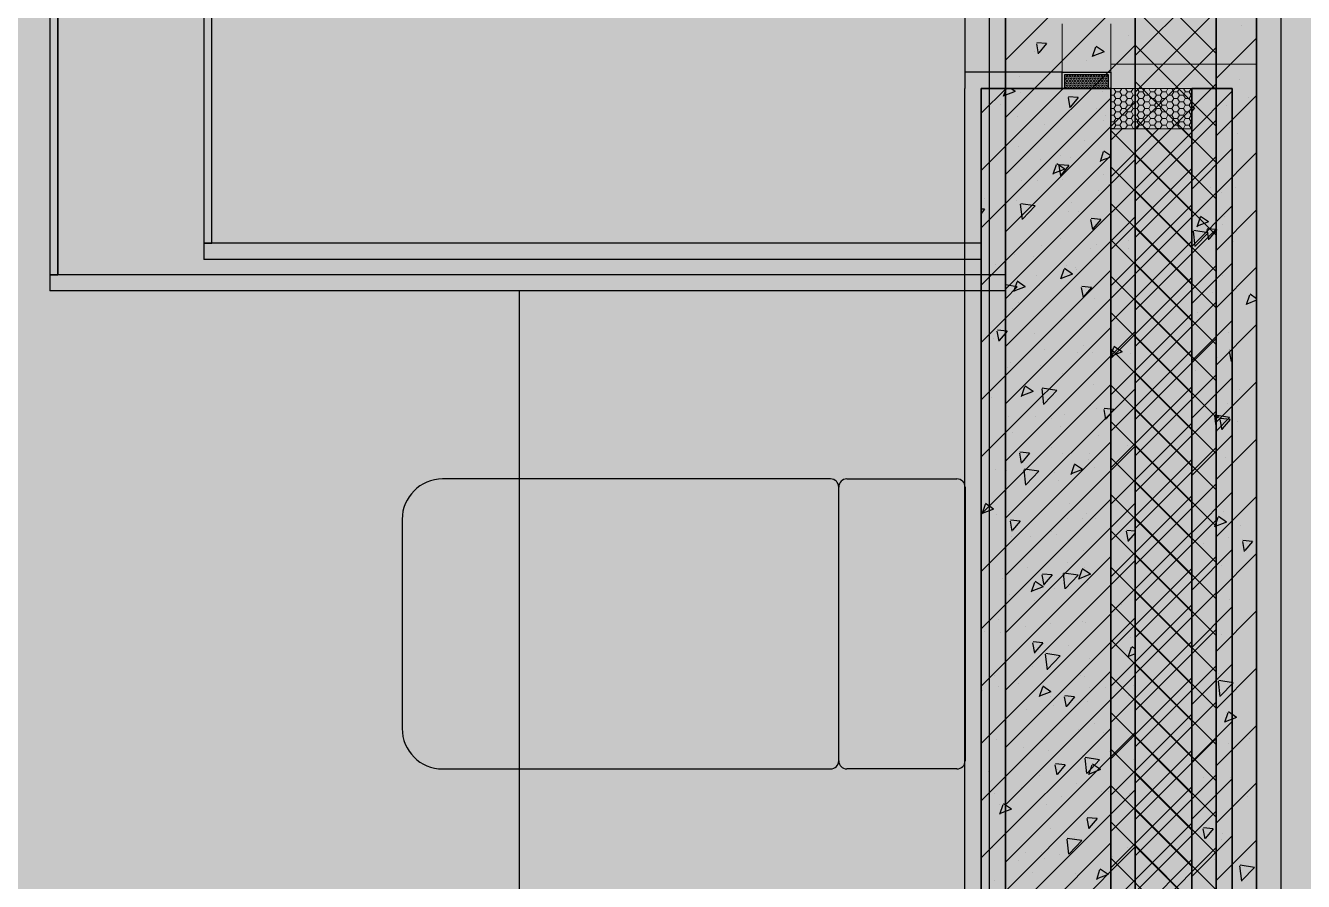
# Model space of a CAD drawing. Header units: inches. Extents: x 143994 to 247866, y 243815 to 272761.
# Drawn here: x 178016 to 179593, y 253877 to 254934 of the extents above; entities that cross this region are included whole.
import ezdxf

# ---------------------------------------------------------------- set-up
doc = ezdxf.new("R2010")
doc.units = ezdxf.units.IN
doc.header["$LTSCALE"] = 1000
doc.header["$MEASUREMENT"] = 0
doc.layers.get('DEFPOINTS').update_dxf_attribs({"color": 62})
for name, color, linetype in [('0-建筑1F', 127, 'Continuous'), ('0-建筑2F', 127, 'Continuous'), ('A-S-face(建筑粉刷线)', 136, 'Continuous'), ('A-Wall-Patn', 255, 'Continuous'), ('PUB_HATCH', 8, 'Continuous'), ('厨卫', 44, 'Continuous')]:
    doc.layers.add(name, color=color, linetype=linetype)
for name, color, linetype, lineweight in [('A-M-Stone', 11, 'Continuous', 15), ('A-Wall', 254, 'Continuous', 35), ('MQ-HZ幕墙绘制', 6, 'Continuous', 13), ('W-保温层', 8, 'Continuous', 13)]:
    doc.layers.add(name, color=color, linetype=linetype, lineweight=lineweight)

# ---------------------------------------------------------------- blocks, each defined once
blk = doc.blocks.new('144')
at = {"layer": 'MQ-HZ幕墙绘制'}
h = blk.add_hatch(dxfattribs=at)
h.set_pattern_fill('HEX', color=127, angle=-90, style=0)
h.set_pattern_definition([(270, (1020.9525, 145.3926), (1.649778, -3e-16), [0.9525, -1.905]), (30, (1020.9525, 145.3926), (-0.824889, 1.4287496586), [0.9525, -1.905]), (330, (1020.9525, 144.4401), (0.824889, 1.4287496586), [0.9525, -1.905])])
h.paths.add_polyline_path([(660313.9, -385330.3), (660259.9, -385330.3), (660259.9, -385313.3), (660313.9, -385313.3)])
h = blk.add_hatch(dxfattribs=at)
h.set_pattern_fill('HONEY', color=127, scale=3)
h.set_pattern_definition([(0, (2375.541, 380841.3842), (7.14375, 4.124445), [4.7625, -9.525]), (120, (2375.541, 380841.3842), (-7.143749147, 4.124446478), [4.7625, -9.525]), (60, (2375.541, 380841.3842), (8.53e-07, 8.248891478), [-9.525, 4.7625])])
h.paths.add_polyline_path([(660316.9, -385330.3), (660416.9, -385330.3), (660416.9, -385380.3), (660316.9, -385380.3)])
at = {"layer": 'A-M-Stone', "color": 127}
for p, q in [((660316.9, -385300.3), (660496.9, -385300.3)), ((660496.9, -385300.3), (660496.9, -385330.3)), ((660496.9, -385330.3), (660496.9, -389225.3))]:
    blk.add_line(p, q, dxfattribs=at)
at = {"layer": 'A-S-face(建筑粉刷线)', "color": 127}
blk.add_line((660136.9, -386440.3), (660136.9, -385330.3), dxfattribs=at)
blk.add_lwpolyline([(660256.9, -385310.3), (660136.9, -385310.3), (660136.9, -385330.3)], dxfattribs=at)
at = {"layer": 'A-Wall', "color": 127}
for p, q in [((660316.9, -385330.3), (660156.9, -385330.3)), ((660156.9, -385330.3), (660156.9, -390150.3)), ((660316.9, -390310.3), (660316.9, -385330.3)), ((660466.9, -385330.3), (660416.9, -385330.3)), ((660416.9, -385330.3), (660416.9, -390410.3)), ((660466.9, -390460.3), (660466.9, -385330.3))]:
    blk.add_line(p, q, dxfattribs=at)
at = {"layer": 'MQ-HZ幕墙绘制', "color": 127}
for p, q in [((660256.9, -385310.3), (660256.9, -385250.3)), ((660316.9, -385250.3), (660316.9, -385310.3)), ((660316.9, -385310.3), (660256.9, -385310.3))]:
    blk.add_line(p, q, dxfattribs=at)
at = {"layer": 'MQ-HZ幕墙绘制', "color": 127, "lineweight": -3}
blk.add_lwpolyline([(660256.9, -385310.3), (660316.9, -385310.3), (660316.9, -385327.3), (660316.9, -385327.3), (660316.9, -385330.3), (660313.9, -385330.3), (660313.9, -385313.3), (660259.9, -385313.3), (660259.9, -385330.3), (660256.9, -385330.3), (660256.9, -385327.3), (660256.9, -385327.3), (660256.9, -385310.3, -0.000051)], format="xyb", dxfattribs=at)
at = {"layer": 'MQ-HZ幕墙绘制', "color": 127}
blk.add_lwpolyline([(660316.9, -385330.3), (660416.9, -385330.3), (660416.9, -385380.3), (660316.9, -385380.3)], close=True, dxfattribs=at)
at = {"layer": 'PUB_HATCH', "color": 127}
for p, q in [((660136.9, -384750.3), (660136.9, -385310.3)), ((660496.9, -384760.3), (660496.9, -385300.3))]:
    blk.add_line(p, q, dxfattribs=at)
at = {"layer": 'PUB_HATCH', "color": 127, "linetype": 'Continuous'}
for p, q in [((660258.3, -385330.3), (660156.9, -385431.7)), ((660187.6, -385330.3), (660156.9, -385360.9)), ((660187.6, -385330.3), (660184.2, -385340.2)), ((660198.9, -385333.9), (660184.9, -385339.2)), ((660198.9, -385333.9), (660193.6, -385330.3)), ((660205.5, -385335.6), (660205.5, -385335.6)), ((660306.9, -385333.9), (660306.9, -385333.9)), ((660466.9, -385333.8), (660416.9, -385383.8)), ((660316.9, -385342.4), (660156.9, -385502.4)), ((660180.6, -385350.5), (660180.6, -385350.5)), ((660264.2, -385341.5), (660266.5, -385354)), ((660276.8, -385341.5), (660264.9, -385340.5)), ((660276.8, -385341.5), (660267.2, -385353)), ((660201.4, -385364.7), (660201.4, -385364.7)), ((660420.3, -385354.1), (660416.9, -385353.8)), ((660420.3, -385354.1), (660416.9, -385358.1)), ((660308.1, -385369.2), (660308.1, -385369.2)), ((660283.9, -385394), (660283.9, -385394)), ((660304, -385389.4), (660304, -385389.4)), ((660316.9, -385413.1), (660156.9, -385573.1)), ((660167.3, -385414), (660167.3, -385414)), ((660203, -385402.2), (660203, -385402.2)), ((660254.3, -385412.8), (660254.3, -385412.8)), ((660307.7, -385408.7), (660303.6, -385420.8)), ((660316.9, -385414.9), (660304.3, -385419.8)), ((660316.9, -385413.5), (660308.4, -385407.7)), ((660466.9, -385404.5), (660416.9, -385454.5)), ((660226.2, -385444), (660226.2, -385444)), ((660301.6, -385455.9), (660301.6, -385455.9)), ((660439.7, -385453.1), (660439.7, -385453.1)), ((660453.8, -385458.5), (660453.8, -385458.5)), ((660161.6, -385466.4), (660161.6, -385466.4)), ((660200.6, -385468.7), (660200.6, -385468.7)), ((660205.1, -385473.2), (660207.3, -385492.2)), ((660223.6, -385475.3), (660205.8, -385472.5)), ((660223.6, -385475.3), (660208, -385491.5)), ((660268.4, -385470.9), (660268.4, -385470.9)), ((660466.9, -385475.2), (660416.9, -385525.2)), ((660161.1, -385479.4), (660156.9, -385479.1)), ((660161.1, -385479.4), (660156.9, -385484.5)), ((660316.9, -385483.8), (660156.9, -385643.8)), ((660201.7, -385491.7), (660201.7, -385491.7)), ((660243.7, -385484), (660243.7, -385484)), ((660277.5, -385481.7), (660277.5, -385481.7)), ((660292, -385492), (660294.3, -385504.5)), ((660304.6, -385492), (660292.6, -385490.9)), ((660304.6, -385492), (660294.9, -385503.5)), ((660427.1, -385489.2), (660423, -385501.3)), ((660437.7, -385494.9), (660427.7, -385488.2)), ((660418.6, -385506.3), (660420.8, -385525.3)), ((660437, -385508.4), (660419.3, -385505.6)), ((660437, -385508.4), (660421.5, -385524.6)), ((660437.7, -385494.9), (660423.7, -385500.3)), ((660435.4, -385504.5), (660437.7, -385517)), ((660448, -385504.5), (660436.1, -385503.5)), ((660448, -385504.5), (660438.4, -385516)), ((660299.2, -385522.5), (660299.2, -385522.5)), ((660198.2, -385535.3), (660198.2, -385535.3)), ((660291.6, -385527.9), (660291.6, -385527.9)), ((660316.9, -385554.5), (660156.9, -385714.5)), ((660175, -385548), (660175, -385548)), ((660259, -385553.7), (660255, -385565.8)), ((660269.6, -385559.4), (660259.7, -385552.7)), ((660274.9, -385554), (660274.9, -385554)), ((660466.9, -385545.9), (660416.9, -385595.9)), ((660224.8, -385560.6), (660224.8, -385560.6)), ((660229.4, -385573.1), (660229.4, -385573.1)), ((660269.6, -385559.4), (660255.6, -385564.8)), ((660296.8, -385589.1), (660296.8, -385589.1)), ((660442.9, -385582.1), (660442.9, -385582.1)), ((660195.7, -385601.9), (660195.7, -385601.9)), ((660466.9, -385616.6), (660416.9, -385666.6)), ((660424.3, -385606.3), (660424.3, -385606.3)), ((660316.9, -385625.2), (660156.9, -385785.2)), ((660176.3, -385629.8), (660178.6, -385642.4)), ((660188.9, -385629.9), (660176.9, -385628.8)), ((660188.9, -385629.9), (660179.2, -385641.4)), ((660222.3, -385632.9), (660222.3, -385632.9)), ((660172.2, -385639.5), (660172.2, -385639.5)), ((660283.3, -385647.3), (660283.3, -385647.3)), ((660166.7, -385667.3), (660166.7, -385667.3)), ((660254.2, -385652.4), (660254.2, -385652.4)), ((660294.3, -385655.7), (660294.3, -385655.7)), ((660463.2, -385654.9), (660465.5, -385667.5)), ((660466.9, -385654.2), (660463.8, -385653.9)), ((660466.9, -385665.5), (660466.1, -385666.5)), ((660189.6, -385674.8), (660189.6, -385674.8)), ((660193.3, -385668.5), (660193.3, -385668.5)), ((660296.4, -385679.3), (660296.4, -385679.3)), ((660421.8, -385678.6), (660421.8, -385678.6)), ((660316.9, -385695.9), (660156.9, -385855.9)), ((660210.4, -385698.7), (660206.3, -385710.8)), ((660221, -385704.4), (660211, -385697.7)), ((660296, -385695.1), (660296, -385695.1)), ((660466.9, -385687.3), (660416.9, -385737.3)), ((660169.7, -385711.8), (660169.7, -385711.8)), ((660221, -385704.4), (660207, -385709.8)), ((660231.6, -385701.2), (660233.8, -385720.2)), ((660250.1, -385703.2), (660232.3, -385700.4)), ((660250.1, -385703.2), (660234.5, -385719.4)), ((660291.9, -385722.2), (660291.9, -385722.2)), ((660190.9, -385735.1), (660190.9, -385735.1)), ((660243.1, -385737.3), (660243.1, -385737.3)), ((660445.1, -385734.3), (660447.3, -385753.3)), ((660463.6, -385736.3), (660445.8, -385733.5)), ((660463.6, -385736.3), (660448, -385752.5)), ((660466.9, -385758.1), (660416.9, -385808.1)), ((660316.9, -385766.6), (660156.9, -385926.6)), ((660243.4, -385774), (660243.4, -385774)), ((660204, -385780.3), (660206.3, -385792.8)), ((660216.6, -385780.3), (660204.7, -385779.3)), ((660216.6, -385780.3), (660207, -385791.8)), ((660257.4, -385781.5), (660257.4, -385781.5)), ((660289.5, -385788.8), (660289.5, -385788.8)), ((660291, -385781.2), (660291, -385781.2)), ((660174.4, -385801.2), (660174.4, -385801.2)), ((660188.4, -385801.6), (660188.4, -385801.6)), ((660442.9, -385819.7), (660442.9, -385819.7)), ((660316.9, -385837.3), (660156.9, -385997.3)), ((660316.6, -385836.3), (660316.6, -385836.3)), ((660466.9, -385828.8), (660416.9, -385878.8)), ((660161.7, -385843.8), (660157.6, -385855.9)), ((660172.3, -385849.5), (660158.3, -385854.9)), ((660172.3, -385849.5), (660162.4, -385842.8)), ((660175.5, -385856.3), (660175.5, -385856.3)), ((660190.8, -385852.9), (660190.8, -385852.9)), ((660266.5, -385842.9), (660266.5, -385842.9)), ((660287, -385855.4), (660287, -385855.4)), ((660186, -385868.2), (660186, -385868.2)), ((660282.2, -385860.8), (660282.2, -385860.8)), ((660449.1, -385859.8), (660445.1, -385871.9)), ((660459.7, -385865.5), (660445.7, -385870.9)), ((660459.7, -385865.5), (660449.8, -385858.8)), ((660217.6, -385883.1), (660217.6, -385883.1)), ((660466, -385888.6), (660466, -385888.6)), ((660282.7, -385900.5), (660282.7, -385900.5)), ((660466.9, -385899.5), (660416.9, -385949.5)), ((660431.2, -385892.2), (660431.2, -385892.2)), ((660316.9, -385908.1), (660156.9, -386068.1)), ((660264, -385915.2), (660264, -385915.2)), ((660166.1, -385920.6), (660166.1, -385920.6)), ((660183.6, -385934.8), (660183.6, -385934.8)), ((660213.9, -385921.8), (660213.9, -385921.8)), ((660231.8, -385930.7), (660234.1, -385943.3)), ((660244.4, -385930.8), (660232.4, -385929.7)), ((660244.4, -385930.8), (660234.7, -385942.2)), ((660258.1, -385929.1), (660260.3, -385948.1)), ((660276.6, -385931.1), (660258.8, -385928.4)), ((660276.6, -385931.1), (660261, -385947.4)), ((660281.1, -385924.3), (660277, -385936.4)), ((660291.7, -385930), (660277.7, -385935.4)), ((660291.7, -385930), (660281.7, -385923.3)), ((660284.6, -385922), (660284.6, -385922)), ((660463.5, -385960.9), (660463.5, -385960.9)), ((660316.9, -385978.8), (660156.9, -386138.8)), ((660466.9, -385970.2), (660416.9, -386020.2)), ((660178.7, -385985.3), (660178.7, -385985.3)), ((660211.3, -385994.1), (660211.3, -385994.1)), ((660242.5, -385990.5), (660242.5, -385990.5)), ((660282.2, -385988.6), (660282.2, -385988.6)), ((660285.5, -385989.9), (660285.5, -385989.9)), ((660161.3, -386000.7), (660161.3, -386000.7)), ((660181.1, -386001.4), (660181.1, -386001.4)), ((660290.4, -386034.5), (660290.4, -386034.5)), ((660466.9, -386040.9), (660416.9, -386090.9)), ((660316.9, -386049.5), (660156.9, -386209.5)), ((660173.8, -386054.5), (660173.8, -386054.5)), ((660279.7, -386055.1), (660279.7, -386055.1)), ((660285, -386056.4), (660285, -386056.4)), ((660158.7, -386073), (660158.7, -386073)), ((660178.7, -386067.9), (660178.7, -386067.9)), ((660203.5, -386064.6), (660203.5, -386064.6)), ((660232.4, -386069.3), (660228.4, -386081.4)), ((660243, -386075), (660229, -386080.4)), ((660243, -386075), (660233.1, -386068.3)), ((660310.3, -386069.2), (660310.3, -386069.2)), ((660417, -386073.7), (660417, -386073.7)), ((660245.7, -386091.5), (660245.7, -386091.5)), ((660259.5, -386081.2), (660261.8, -386093.7)), ((660272.1, -386081.2), (660260.2, -386080.1)), ((660272.1, -386081.2), (660262.5, -386092.7)), ((660459.2, -386100.5), (660459.2, -386100.5)), ((660316.9, -386120.2), (660156.9, -386280.2)), ((660277.3, -386121.7), (660277.3, -386121.7)), ((660308.2, -386125.3), (660308.2, -386125.3)), ((660466.9, -386111.6), (660416.9, -386161.6)), ((660176.3, -386134.5), (660176.3, -386134.5)), ((660232.4, -386135.2), (660232.4, -386135.2)), ((660282.2, -386153.8), (660282.2, -386153.8)), ((660284.7, -386157), (660286.9, -386176)), ((660303.1, -386159.1), (660285.3, -386156.3)), ((660303.1, -386159.1), (660287.6, -386175.3)), ((660165.5, -386173.8), (660165.5, -386173.8)), ((660274.9, -386188.3), (660274.9, -386188.3)), ((660466.9, -386182.3), (660416.9, -386232.3)), ((660431.9, -386180.9), (660431.9, -386180.9)), ((660316.9, -386190.9), (660156.9, -386350.9)), ((660173.8, -386201.1), (660173.8, -386201.1)), ((660206.7, -386193.7), (660206.7, -386193.7)), ((660255.6, -386204.1), (660255.6, -386204.1)), ((660305.6, -386197.6), (660305.6, -386197.6)), ((660313.5, -386198.2), (660313.5, -386198.2)), ((660420.3, -386202.7), (660420.3, -386202.7)), ((660183.7, -386214.4), (660179.7, -386226.4)), ((660179.8, -386214.1), (660179.8, -386214.1)), ((660194.4, -386220.1), (660180.4, -386225.4)), ((660194.4, -386220.1), (660184.4, -386213.4)), ((660287.3, -386231.6), (660289.6, -386244.1)), ((660299.9, -386231.6), (660287.9, -386230.6)), ((660299.9, -386231.6), (660290.2, -386243.1)), ((660241.9, -386243.8), (660241.9, -386243.8)), ((660430.7, -386244.1), (660433, -386256.7)), ((660443.3, -386244.2), (660431.4, -386243.1)), ((660443.3, -386244.2), (660433.7, -386255.7)), ((660455.1, -386249.8), (660455.1, -386249.8)), ((660316.9, -386261.6), (660156.9, -386421.6)), ((660272.4, -386254.9), (660272.4, -386254.9)), ((660466.9, -386253), (660416.9, -386303)), ((660171.4, -386267.7), (660171.4, -386267.7)), ((660202.9, -386283), (660202.9, -386283)), ((660231.5, -386273), (660231.5, -386273)), ((660253, -386276.4), (660253, -386276.4)), ((660445.1, -386282), (660445.1, -386282)), ((660166.9, -386295.4), (660166.9, -386295.4)), ((660289.8, -386287.7), (660289.8, -386287.7)), ((660303.1, -386294.9), (660299.1, -386307)), ((660313.8, -386300.6), (660303.8, -386293.9)), ((660173.2, -386307.7), (660173.2, -386307.7)), ((660273.7, -386299.9), (660273.7, -386299.9)), ((660313.8, -386300.6), (660299.7, -386306))]:
    blk.add_line(p, q, dxfattribs=at)
at = {"layer": 'W-保温层', "color": 127, "linetype": 'Continuous'}
for p, q in [((660375.9, -385380.3), (660316.9, -385439.2)), ((660331, -385380.3), (660316.9, -385394.3)), ((660316.9, -385382.3), (660416.9, -385482.3)), ((660359.8, -385380.3), (660416.9, -385437.4)), ((660404.7, -385380.3), (660416.9, -385392.5)), ((660416.9, -385384.1), (660316.9, -385484.1)), ((660316.9, -385427.2), (660416.9, -385527.2)), ((660416.9, -385429), (660316.9, -385529)), ((660316.9, -385472.1), (660416.9, -385572.1)), ((660416.9, -385473.9), (660316.9, -385573.9)), ((660316.9, -385517), (660416.9, -385617)), ((660416.9, -385518.8), (660316.9, -385618.8)), ((660316.9, -385561.9), (660416.9, -385661.9)), ((660416.9, -385563.7), (660316.9, -385663.7)), ((660316.9, -385606.8), (660416.9, -385706.8)), ((660416.9, -385608.6), (660316.9, -385708.6)), ((660316.9, -385651.7), (660416.9, -385751.7)), ((660416.9, -385653.5), (660316.9, -385753.5)), ((660316.9, -385696.6), (660416.9, -385796.6)), ((660416.9, -385698.5), (660316.9, -385798.5)), ((660316.9, -385741.5), (660416.9, -385841.5)), ((660416.9, -385743.4), (660316.9, -385843.4)), ((660316.9, -385786.4), (660416.9, -385886.4)), ((660416.9, -385788.3), (660316.9, -385888.3)), ((660316.9, -385831.4), (660416.9, -385931.4)), ((660416.9, -385833.2), (660316.9, -385933.2)), ((660316.9, -385876.3), (660416.9, -385976.3)), ((660416.9, -385878.1), (660316.9, -385978.1)), ((660316.9, -385921.2), (660416.9, -386021.2)), ((660416.9, -385923), (660316.9, -386023)), ((660316.9, -385966.1), (660416.9, -386066.1)), ((660416.9, -385967.9), (660316.9, -386067.9)), ((660316.9, -386011), (660416.9, -386111)), ((660416.9, -386012.8), (660316.9, -386112.8)), ((660316.9, -386055.9), (660416.9, -386155.9)), ((660416.9, -386057.7), (660316.9, -386157.7)), ((660316.9, -386100.8), (660416.9, -386200.8)), ((660416.9, -386102.6), (660316.9, -386202.6)), ((660316.9, -386145.7), (660416.9, -386245.7)), ((660416.9, -386147.5), (660316.9, -386247.5)), ((660316.9, -386190.6), (660416.9, -386290.6)), ((660416.9, -386192.4), (660316.9, -386292.4)), ((660316.9, -386235.5), (660416.9, -386335.5)), ((660416.9, -386237.3), (660316.9, -386337.3)), ((660316.9, -386280.4), (660416.9, -386380.4)), ((660416.9, -386282.2), (660316.9, -386382.2))]:
    blk.add_line(p, q, dxfattribs=at)
at = {"layer": '厨卫', "color": 127}
for p, q in [((659197, -384325.3), (659197, -385521.3)), ((659207, -385521.3), (659207, -384325.3)), ((660156.9, -385521.3), (659197, -385521.3)), ((659197, -385521.3), (659197, -385541.3)), ((659197, -385521.3), (659207, -385521.3)), ((660156.9, -385541.3), (659197, -385541.3)), ((659971, -385812.3), (659492, -385812.3)), ((659981, -386160.3), (659981, -385822.3)), ((659981, -386160.3), (659981, -385822.3)), ((659991, -385812.3), (660127, -385812.3)), ((660137, -385822.3), (660137, -386160.3)), ((659442, -385862.3), (659442, -386120.3)), ((659492, -386170.3), (659971, -386170.3)), ((660127, -386170.3), (659991, -386170.3))]:
    blk.add_line(p, q, dxfattribs=at)
for centre, radius, start, end in [((659492, -385862.3), 50, 90, 180), ((659971, -385822.3), 10, 0, 90), ((659991, -385822.3), 10, 90, 180), ((660127, -385822.3), 10, 0, 90), ((659492, -386120.3), 50, 180, 270), ((659971, -386160.3), 10, 270, 0), ((659991, -386160.3), 10, 180, 270), ((660127, -386160.3), 10, 270, 0)]:
    blk.add_arc(centre, radius, start, end, dxfattribs=at)
blk = doc.blocks.new('1442323')
at = {"layer": 'A-M-Stone', "color": 127}
blk.add_line((702546.9, -388269.3), (702546.9, -383909.3), dxfattribs=at)
at = {"layer": 'A-S-face(建筑粉刷线)', "color": 127}
blk.add_line((702186.9, -384269.3), (702186.9, -386664.3), dxfattribs=at)
at = {"layer": 'A-Wall', "color": 127}
for p, q in [((702516.9, -383939.3), (702516.9, -388269.3)), ((702466.9, -388269.3), (702466.9, -383989.3)), ((702206.9, -384089.3), (702206.9, -388269.3)), ((702366.9, -388269.3), (702366.9, -384089.3))]:
    blk.add_line(p, q, dxfattribs=at)
at = {"layer": 'PUB_HATCH', "color": 127, "linetype": 'Continuous'}
for p, q in [((702366.9, -385194.3), (702206.9, -385354.3)), ((702366.9, -385265), (702206.9, -385425)), ((702498.5, -385312), (702498.5, -385312)), ((702366.9, -385335.7), (702206.9, -385495.7)), ((702245, -385334.1), (702247.3, -385346.6)), ((702257.6, -385334), (702245.6, -385333)), ((702257.6, -385334), (702247.9, -385345.5)), ((702359.1, -385323.7), (702359.1, -385323.7)), ((702516.9, -385327.1), (702466.9, -385377.1)), ((702242.5, -385343.7), (702242.5, -385343.7)), ((702291.9, -385341.1), (702291.9, -385341.1)), ((702318.1, -385338.4), (702314, -385350.4)), ((702328.7, -385344), (702314.7, -385349.4)), ((702328.7, -385344), (702318.8, -385337.3)), ((702307.2, -385354.3), (702307.2, -385354.3)), ((702223.7, -385374.4), (702223.7, -385374.4)), ((702330.4, -385378.9), (702330.4, -385378.9)), ((702496, -385378.6), (702496, -385378.6)), ((702516.9, -385397.8), (702466.9, -385447.8)), ((702366.9, -385406.4), (702206.9, -385566.4)), ((702265.8, -385401.3), (702265.8, -385401.3)), ((702289.5, -385407.7), (702289.5, -385407.7)), ((702318.9, -385413.7), (702318.9, -385413.7)), ((702479.4, -385410.3), (702479.4, -385410.3)), ((702506.7, -385400), (702506.7, -385400)), ((702330.3, -385423.2), (702330.3, -385423.2)), ((702254.6, -385433.2), (702254.6, -385433.2)), ((702483.4, -385437.6), (702483.4, -385437.6)), ((702493.6, -385445.2), (702493.6, -385445.2)), ((702366.8, -385457.6), (702366.8, -385457.6)), ((702366.9, -385477.1), (702206.9, -385637.1)), ((702250.1, -385477.6), (702250.1, -385477.6)), ((702287, -385474.2), (702287, -385474.2)), ((702516.9, -385468.5), (702466.9, -385518.5)), ((702269.4, -385483.4), (702265.4, -385495.5)), ((702280, -385489), (702266, -385494.4)), ((702280, -385489), (702270.1, -385482.3)), ((702272.7, -385484.5), (702275, -385497.1)), ((702285.3, -385484.5), (702273.4, -385483.4)), ((702285.3, -385484.5), (702275.7, -385496)), ((702226.9, -385503.5), (702226.9, -385503.5)), ((702277.7, -385502.1), (702277.7, -385502.1)), ((702327.8, -385495.5), (702327.8, -385495.5)), ((702333.7, -385508), (702333.7, -385508)), ((702491.2, -385511.7), (702491.2, -385511.7)), ((702284.6, -385540.8), (702284.6, -385540.8)), ((702516.9, -385539.2), (702466.9, -385589.2)), ((702366.9, -385547.8), (702206.9, -385707.8)), ((702475.2, -385556.9), (702475.2, -385556.9)), ((702477.2, -385547.8), (702477.2, -385547.8)), ((702225.1, -385581), (702225.1, -385581)), ((702251.7, -385582.8), (702251.7, -385582.8)), ((702275.2, -385574.4), (702275.2, -385574.4)), ((702358.5, -385576.9), (702358.5, -385576.9)), ((702358.5, -385587.3), (702358.5, -385587.3)), ((702488.7, -385578.3), (702488.7, -385578.3)), ((702241.9, -385596.9), (702241.9, -385596.9)), ((702366.9, -385618.5), (702206.9, -385778.5)), ((702282.2, -385607.4), (702282.2, -385607.4)), ((702293.9, -385609.7), (702293.9, -385609.7)), ((702516.9, -385609.9), (702466.9, -385659.9)), ((702474.7, -385620.1), (702474.7, -385620.1)), ((702507.4, -385618.7), (702507.4, -385618.7)), ((702221.5, -385634), (702206.9, -385631.7)), ((702221.5, -385634), (702206.9, -385649.1)), ((702220.8, -385628.4), (702216.7, -385640.5)), ((702231.4, -385634.1), (702217.4, -385639.4)), ((702231.4, -385634.1), (702221.4, -385627.3)), ((702300.5, -385635), (702302.8, -385647.5)), ((702313.1, -385634.9), (702301.1, -385633.9)), ((702313.1, -385634.9), (702303.4, -385646.4)), ((702348.9, -385636.7), (702348.9, -385636.7)), ((702486.3, -385644.9), (702486.3, -385644.9)), ((702508.2, -385644.4), (702504.1, -385656.5)), ((702516.9, -385650.8), (702504.8, -385655.5)), ((702516.9, -385648.8), (702508.9, -385643.4)), ((702222.6, -385653.3), (702222.6, -385653.3)), ((702318.3, -385666.9), (702318.3, -385666.9)), ((702279.7, -385674), (702279.7, -385674)), ((702516.9, -385680.7), (702466.9, -385730.7)), ((702366.9, -385689.2), (702206.9, -385849.2)), ((702482.8, -385690.8), (702482.8, -385690.8)), ((702254.9, -385711.9), (702254.9, -385711.9)), ((702340.1, -385708.9), (702336.1, -385721)), ((702350.8, -385714.6), (702336.8, -385720)), ((702350.8, -385714.6), (702340.8, -385707.9)), ((702366.2, -385710.8), (702366.2, -385710.8)), ((702483.9, -385711.5), (702483.9, -385711.5)), ((702249.6, -385730.9), (702249.6, -385730.9)), ((702296.2, -385715.5), (702296.2, -385715.5)), ((702361.7, -385716.4), (702361.7, -385716.4)), ((702468.5, -385720.9), (702468.5, -385720.9)), ((702277.3, -385740.6), (702277.3, -385740.6)), ((702366.9, -385759.9), (702206.9, -385919.9)), ((702516.9, -385751.4), (702466.9, -385801.4)), ((702495.8, -385761.2), (702495.8, -385761.2)), ((702481.4, -385778.1), (702481.4, -385778.1)), ((702279.7, -385791.2), (702279.7, -385791.2)), ((702319.4, -385784.5), (702319.4, -385784.5)), ((702328.2, -385785.4), (702330.5, -385797.9)), ((702340.8, -385785.4), (702328.9, -385784.3)), ((702340.8, -385785.4), (702331.2, -385796.9)), ((702470.1, -385795.1), (702466.9, -385792.9)), ((702243.6, -385794.4), (702243.6, -385794.4)), ((702274.9, -385807.1), (702274.9, -385807.1)), ((702470.1, -385795.1), (702466.9, -385796.3)), ((702471.7, -385797.9), (702474, -385810.5)), ((702484.3, -385797.9), (702472.3, -385796.9)), ((702484.3, -385797.9), (702474.6, -385809.4)), ((702493.3, -385800.2), (702493.3, -385800.2)), ((702215.1, -385813.5), (702215.1, -385813.5)), ((702321.9, -385818), (702321.9, -385818)), ((702516.9, -385822.1), (702466.9, -385872.1)), ((702474.6, -385810.1), (702474.6, -385810.1)), ((702366.9, -385830.7), (702206.9, -385990.7)), ((702357.9, -385830.2), (702357.9, -385830.2)), ((702241.3, -385850.2), (702241.3, -385850.2)), ((702291.5, -385854), (702287.4, -385866.1)), ((702302.1, -385859.6), (702292.2, -385852.9)), ((702316.8, -385856.8), (702316.8, -385856.8)), ((702479, -385844.6), (702479, -385844.6)), ((702229.5, -385859.9), (702231.7, -385878.9)), ((702248, -385861.9), (702230.2, -385859.1)), ((702248, -385861.9), (702232.4, -385878.1)), ((702266.8, -385863.3), (702266.8, -385863.3)), ((702302.1, -385859.6), (702288.1, -385865)), ((702272.4, -385873.7), (702272.4, -385873.7)), ((702366.9, -385901.4), (702206.9, -386061.4)), ((702516.9, -385892.8), (702466.9, -385942.8)), ((702516.3, -385902.4), (702516.3, -385902.4)), ((702282.9, -385920.2), (702282.9, -385920.2)), ((702317.7, -385920.2), (702317.7, -385920.2)), ((702476.6, -385911.2), (702476.6, -385911.2)), ((702212.5, -385923.3), (702214.8, -385935.8)), ((702225.1, -385923.3), (702213.2, -385922.2)), ((702225.1, -385923.3), (702215.5, -385934.7)), ((702264.2, -385935.6), (702264.2, -385935.6)), ((702356, -385935.8), (702358.3, -385948.4)), ((702366.9, -385935.7), (702356.6, -385934.8)), ((702496.5, -385929.3), (702496.5, -385929.3)), ((702214.2, -385942.2), (702214.2, -385942.2)), ((702270, -385940.3), (702270, -385940.3)), ((702366.9, -385937.8), (702358.9, -385947.3)), ((702482.2, -385944.1), (702482.2, -385944.1)), ((702499.4, -385948.4), (702501.7, -385960.9)), ((702512, -385948.4), (702500.1, -385947.3)), ((702512, -385948.4), (702502.4, -385959.8)), ((702365.6, -385964.1), (702365.6, -385964.1)), ((702516.9, -385963.5), (702466.9, -386013.5)), ((702366.9, -385972.1), (702206.9, -386132.1)), ((702474.1, -385977.8), (702474.1, -385977.8)), ((702242.8, -385999), (702238.8, -386011.1)), ((702253.4, -386004.6), (702243.5, -385997.9)), ((702249, -385984.1), (702249, -385984.1)), ((702337.9, -385997.9), (702337.9, -385997.9)), ((702211.6, -386014.5), (702211.6, -386014.5)), ((702253.4, -386004.6), (702239.4, -386010)), ((702267.6, -386006.9), (702267.6, -386006.9)), ((702307.8, -385999.5), (702307.8, -385999.5)), ((702243.2, -386021.9), (702243.2, -386021.9)), ((702349.9, -386026.4), (702349.9, -386026.4)), ((702366.9, -386042.8), (702206.9, -386202.8)), ((702516.9, -386034.2), (702466.9, -386084.2)), ((702471.7, -386044.4), (702471.7, -386044.4)), ((702240.3, -386073.7), (702242.6, -386086.3)), ((702252.9, -386073.7), (702240.9, -386072.6)), ((702252.9, -386073.7), (702243.2, -386085.2)), ((702265.1, -386073.5), (702265.1, -386073.5)), ((702285.3, -386076.8), (702285.3, -386076.8)), ((702361.1, -386066.8), (702361.1, -386066.8)), ((702474, -386063.4), (702474, -386063.4)), ((702256, -386087.8), (702258.2, -386106.8)), ((702274.5, -386089.8), (702256.7, -386087)), ((702274.5, -386089.8), (702258.9, -386106)), ((702357.3, -386083.4), (702357.3, -386083.4)), ((702362.2, -386079.5), (702358.1, -386091.6)), ((702366.9, -386087.4), (702358.8, -386090.5)), ((702366.9, -386081.2), (702362.9, -386078.5)), ((702240.7, -386103.4), (702240.7, -386103.4)), ((702516.9, -386104.9), (702466.9, -386154.9)), ((702366.9, -386113.5), (702206.9, -386273.5)), ((702469.3, -386111), (702469.3, -386111)), ((702469.5, -386120.9), (702471.7, -386139.9)), ((702488, -386122.9), (702470.2, -386120.2)), ((702488, -386122.9), (702472.4, -386139.1)), ((702484.8, -386122.5), (702484.8, -386122.5)), ((702262.7, -386140), (702262.7, -386140)), ((702311, -386128.6), (702311, -386128.6)), ((702358.5, -386139.1), (702358.5, -386139.1)), ((702365.4, -386126), (702365.4, -386126)), ((702232.7, -386155.7), (702232.7, -386155.7)), ((702308.4, -386145.7), (702308.4, -386145.7)), ((702481.6, -386160.1), (702477.5, -386172.1)), ((702492.2, -386165.7), (702478.2, -386171.1)), ((702492.2, -386165.7), (702482.3, -386159)), ((702366.9, -386184.2), (702206.9, -386344.2)), ((702317.1, -386173.4), (702317.1, -386173.4)), ((702516.9, -386175.6), (702466.9, -386225.6)), ((702229, -386203.4), (702229, -386203.4)), ((702363, -386192.5), (702363, -386192.5)), ((702481.7, -386197.3), (702481.7, -386197.3)), ((702507.9, -386191.4), (702507.9, -386191.4)), ((702260.3, -386206.6), (702260.3, -386206.6)), ((702305.9, -386218), (702305.9, -386218)), ((702335.8, -386207.9), (702335.8, -386207.9)), ((702365, -386217.4), (702365, -386217.4)), ((702255.8, -386224.6), (702255.8, -386224.6)), ((702268, -386224.2), (702270.3, -386236.7)), ((702280.6, -386224.1), (702268.7, -386223.1)), ((702280.6, -386224.1), (702271, -386235.6)), ((702271.2, -386230.3), (702271.2, -386230.3)), ((702313.5, -386224.6), (702309.5, -386236.6)), ((702324.2, -386230.2), (702310.2, -386235.6)), ((702324.2, -386230.2), (702314.2, -386223.5)), ((702248.4, -386237.4), (702248.4, -386237.4)), ((702516.9, -386246.3), (702466.9, -386296.3)), ((702484.7, -386239.3), (702484.7, -386239.3)), ((702366.9, -386254.9), (702206.9, -386414.9)), ((702360.5, -386259.1), (702360.5, -386259.1)), ((702505.4, -386263.7), (702505.4, -386263.7)), ((702257.8, -386273.2), (702257.8, -386273.2)), ((702253.3, -386296.9), (702253.3, -386296.9)), ((702366.9, -386325.6), (702206.9, -386485.6)), ((702282.5, -386315.8), (702284.7, -386334.7)), ((702301, -386317.7), (702283.2, -386315)), ((702301, -386317.7), (702285.4, -386334)), ((702358.1, -386325.7), (702358.1, -386325.7)), ((702516.9, -386317.1), (702466.9, -386367.1)), ((702473.4, -386316.7), (702473.4, -386316.7)), ((702232.2, -386332.5), (702232.2, -386332.5)), ((702255.4, -386339.8), (702255.4, -386339.8)), ((702339, -386337), (702339, -386337)), ((702356.8, -386336.7), (702356.8, -386336.7)), ((702240.1, -386356.7), (702240.1, -386356.7)), ((702327, -386359.1), (702327, -386359.1)), ((702496, -386348.9), (702498.2, -386367.9)), ((702514.5, -386350.8), (702496.7, -386348.1)), ((702514.5, -386350.8), (702498.9, -386367.1))]:
    blk.add_line(p, q, dxfattribs=at)
at = {"layer": 'W-保温层', "color": 127}
for p, q in [((702466.9, -388219.3), (702466.9, -383989.3)), ((702366.9, -384089.3), (702366.9, -388219.3))]:
    blk.add_line(p, q, dxfattribs=at)
at = {"layer": 'W-保温层', "color": 127, "linetype": 'Continuous'}
for p, q in [((702466.9, -385346), (702366.9, -385246)), ((702366.9, -385348.8), (702466.9, -385248.8)), ((702466.9, -385390.9), (702366.9, -385290.9)), ((702366.9, -385393.7), (702466.9, -385293.7)), ((702466.9, -385435.8), (702366.9, -385335.8)), ((702366.9, -385438.6), (702466.9, -385338.6)), ((702466.9, -385480.7), (702366.9, -385380.7)), ((702366.9, -385483.5), (702466.9, -385383.5)), ((702466.9, -385525.6), (702366.9, -385425.6)), ((702366.9, -385528.4), (702466.9, -385428.4)), ((702466.9, -385570.5), (702366.9, -385470.5)), ((702366.9, -385573.3), (702466.9, -385473.3)), ((702466.9, -385615.4), (702366.9, -385515.4)), ((702366.9, -385618.2), (702466.9, -385518.2)), ((702466.9, -385660.3), (702366.9, -385560.3)), ((702366.9, -385663.1), (702466.9, -385563.1)), ((702466.9, -385705.2), (702366.9, -385605.2)), ((702366.9, -385708), (702466.9, -385608)), ((702466.9, -385750.1), (702366.9, -385650.1)), ((702366.9, -385752.9), (702466.9, -385652.9)), ((702466.9, -385795), (702366.9, -385695)), ((702366.9, -385797.8), (702466.9, -385697.8)), ((702466.9, -385839.9), (702366.9, -385739.9)), ((702366.9, -385842.7), (702466.9, -385742.7)), ((702466.9, -385884.8), (702366.9, -385784.8)), ((702366.9, -385887.6), (702466.9, -385787.6)), ((702466.9, -385929.7), (702366.9, -385829.7)), ((702366.9, -385932.5), (702466.9, -385832.5)), ((702466.9, -385974.6), (702366.9, -385874.6)), ((702366.9, -385977.4), (702466.9, -385877.4)), ((702466.9, -386019.5), (702366.9, -385919.5)), ((702366.9, -386022.3), (702466.9, -385922.3)), ((702466.9, -386064.4), (702366.9, -385964.4)), ((702366.9, -386067.2), (702466.9, -385967.2)), ((702466.9, -386109.3), (702366.9, -386009.3)), ((702366.9, -386112.1), (702466.9, -386012.1)), ((702466.9, -386154.2), (702366.9, -386054.2)), ((702366.9, -386157), (702466.9, -386057)), ((702466.9, -386199.1), (702366.9, -386099.1)), ((702366.9, -386201.9), (702466.9, -386101.9)), ((702466.9, -386244), (702366.9, -386144)), ((702366.9, -386246.8), (702466.9, -386146.8)), ((702466.9, -386288.9), (702366.9, -386188.9)), ((702366.9, -386291.7), (702466.9, -386191.7)), ((702466.9, -386333.8), (702366.9, -386233.8)), ((702366.9, -386336.6), (702466.9, -386236.6)), ((702466.9, -386378.7), (702366.9, -386278.7)), ((702366.9, -386381.5), (702466.9, -386281.5)), ((702466.9, -386423.6), (702366.9, -386323.6)), ((702366.9, -386426.4), (702466.9, -386326.4))]:
    blk.add_line(p, q, dxfattribs=at)
at = {"layer": '厨卫', "color": 127}
for p, q in [((701026.9, -384269.3), (701026.9, -385619.3)), ((701026.9, -384269.3), (701026.9, -385619.3)), ((701036.9, -384269.3), (701036.9, -385619.3)), ((701036.9, -385619.3), (701036.9, -384269.3)), ((702206.9, -385619.3), (701026.9, -385619.3)), ((701026.9, -385619.3), (701026.9, -385639.3)), ((701026.9, -385619.3), (701036.9, -385619.3)), ((702206.9, -385639.3), (701026.9, -385639.3)), ((701606.9, -386669.3), (701606.9, -385639.3))]:
    blk.add_line(p, q, dxfattribs=at)

msp = doc.modelspace()

# ---------------------------------------------------------------- hatches: boundary and pattern name
at = {"layer": 'DEFPOINTS'}
h = msp.add_hatch(dxfattribs=at)
h.set_pattern_fill('ANSI31', color=250)
h.set_pattern_definition([(45, (-65482.5842, -4e-05), (-1.122532015, 1.122532015), [])])
h.paths.add_polyline_path([(182383.45, 243814.78), (157803.44, 243814.78), (157803.44, 270814.78), (182383.45, 270814.78)])

# ---------------------------------------------------------------- linework, layer by layer
at = {"layer": 'A-Wall-Patn', "color": 11}
msp.add_lwpolyline([(150345.62, 253131.1), (150345.62, 260486.1), (152475.62, 260486.1), (152475.62, 264126.1), (156915.62, 264126.1), (156915.62, 264396.1), (157915.62, 264396.1), (157915.62, 260436.1), (159725.62, 260436.1), (159725.62, 264126.1), (165235.62, 264126.1), (165235.62, 258286.1), (166875.62, 258286.1), (166875.62, 261926.1), (172000.62, 261926.1), (172000.62, 262196.1), (173000.62, 262196.1), (173000.62, 261926.1), (177435.62, 261926.1), (177435.62, 258286.1), (179565.62, 258286.1), (179565.62, 250931.1)], dxfattribs=at)

# ---------------------------------------------------------------- block references
at = {"layer": '0-建筑1F'}
msp.add_blockref('144', (-480961.31, 640186.38), dxfattribs=at)
at = {"layer": '0-建筑2F'}
msp.add_blockref('1442323', (-522981.31, 640245.41), dxfattribs=at)

doc.saveas('drawing.dxf')
